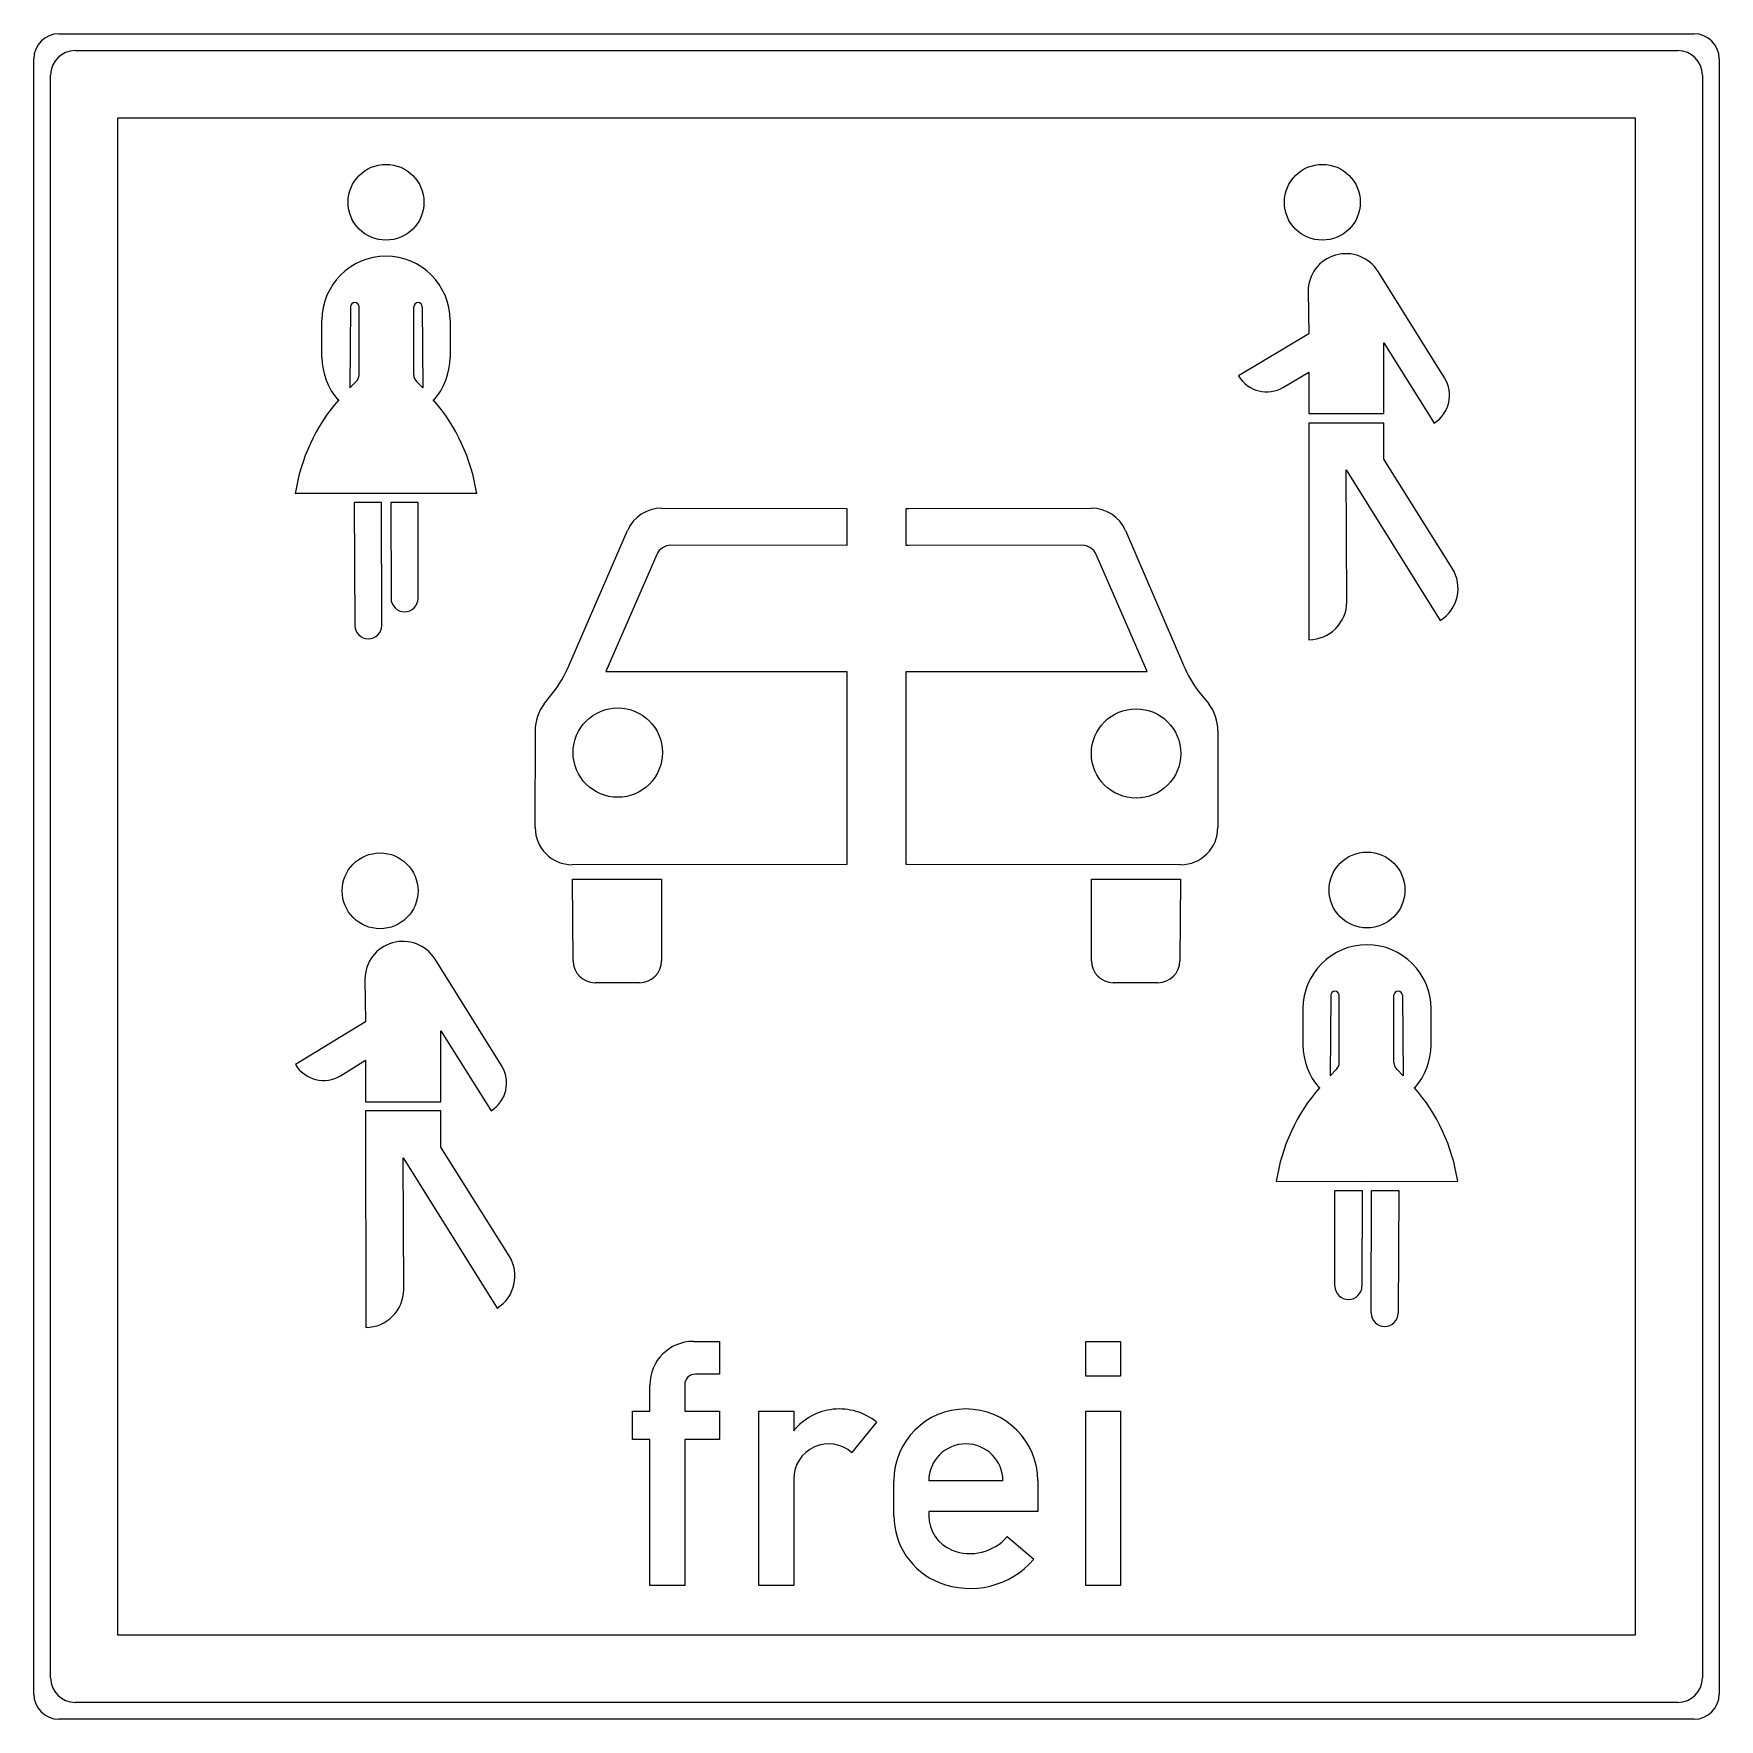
# Model space of a CAD drawing. Extents: x 0 to 100, y 0 to 100.
import ezdxf

# ---------------------------------------------------------------- set-up
doc = ezdxf.new("R2010")
doc.units = 0
doc.header["$LTSCALE"] = 25
doc.linetypes.add('AUSGEZOGEN', pattern=[0])
doc.layers.get('0').update_dxf_attribs({"linetype": 'AUSGEZOGEN'})

msp = doc.modelspace()

# ---------------------------------------------------------------- linework, layer by layer
for p, q in [((1.5, 100), (98.5, 100)), ((2.47, 99), (97.55, 99)), ((0, 1.5), (0, 98.5)), ((100, 98.5), (100, 1.5)), ((1, 2.45), (1, 97.55)), ((99, 97.55), (99, 2.45)), ((5, 95), (95, 95)), ((5, 5), (5, 95)), ((95, 95), (95, 5)), ((83.7, 79.58), (79.76, 85.89)), ((75.6, 84.7), (75.64, 82.19)), ((17.1, 80.8), (17.1, 83)), ((18.8, 83.8), (18.76, 78.99)), ((19.3, 79.75), (19.3, 83.8)), ((22.55, 79.75), (22.55, 83.8)), ((23.05, 83.8), (23.08, 78.99)), ((24.7, 83), (24.7, 80.8)), ((75.64, 82.19), (71.48, 79.7)), ((80.09, 77.46), (80.09, 81.66)), ((80.09, 81.66), (83.08, 76.9)), ((18.76, 78.99), (19.14, 79.36)), ((23.08, 78.99), (22.71, 79.36)), ((74.15, 79.03), (75.64, 79.92)), ((75.64, 79.92), (75.64, 77.46)), ((18.1, 78.28), (18.07, 78.26)), ((23.73, 78.26), (23.7, 78.28)), ((75.64, 77.46), (80.09, 77.46)), ((75.64, 76.9), (75.65, 64.05)), ((80.09, 76.9), (75.64, 76.9)), ((80.09, 74.76), (80.09, 76.9)), ((77.9, 66.3), (77.87, 74.12)), ((77.87, 74.12), (83.44, 65.19)), ((84.16, 68.29), (80.09, 74.76)), ((20.91, 72.73), (15.52, 72.72)), ((20.64, 72.19), (19.02, 72.19)), ((19.02, 72.19), (19.05, 64.9)), ((20.65, 64.9), (20.64, 72.19)), ((26.28, 72.72), (20.91, 72.73)), ((22.8, 72.19), (21.18, 72.19)), ((21.18, 72.19), (21.2, 66.5)), ((22.8, 66.5), (22.8, 72.19)), ((37.25, 71.85), (48.24, 71.83)), ((48.24, 71.83), (48.24, 69.63)), ((51.76, 71.83), (51.91, 71.83)), ((51.76, 69.63), (51.76, 71.83)), ((51.91, 71.83), (62.75, 71.85)), ((31.74, 62.5), (35.23, 70.53)), ((64.77, 70.53), (68.21, 62.53)), ((36.97, 69.11), (33.95, 62.16)), ((48.24, 69.63), (37.8, 69.65)), ((51.9, 69.63), (51.76, 69.63)), ((62.2, 69.65), (51.9, 69.63)), ((66.05, 62.16), (63.03, 69.11)), ((33.95, 62.16), (48.24, 62.16)), ((48.24, 62.16), (48.24, 50.72)), ((51.76, 50.72), (51.76, 62.16)), ((51.76, 62.16), (51.86, 62.16)), ((51.86, 62.16), (66.05, 62.16)), ((30.28, 60.24), (30.82, 60.91)), ((69.14, 60.93), (69.72, 60.24)), ((29.75, 52.9), (29.77, 58.64)), ((70.25, 58.65), (70.25, 52.9)), ((48.24, 50.72), (31.95, 50.7)), ((51.81, 50.72), (51.76, 50.72)), ((68.05, 50.7), (51.81, 50.72)), ((31.97, 49.84), (37.25, 49.84)), ((32, 45), (31.97, 49.84)), ((37.25, 49.84), (37.25, 45)), ((62.75, 49.84), (68.03, 49.84)), ((62.75, 45), (62.75, 49.84)), ((68.03, 49.84), (68, 45)), ((27.75, 38.78), (23.81, 45.09)), ((19.65, 43.9), (19.69, 41.38)), ((35.95, 43.7), (33.3, 43.7)), ((66.7, 43.7), (64.05, 43.7)), ((75.3, 42.15), (75.3, 40)), ((76.95, 42.95), (76.92, 38.17)), ((77.45, 38.95), (77.45, 42.95)), ((80.7, 38.95), (80.7, 42.95)), ((81.2, 42.95), (81.24, 38.17)), ((82.9, 40), (82.9, 42.15)), ((19.69, 41.38), (15.53, 38.85)), ((24.15, 36.64), (24.15, 40.84)), ((24.15, 40.84), (27.13, 36.1)), ((18.2, 38.18), (19.69, 39.1)), ((19.69, 39.1), (19.69, 36.64)), ((76.92, 38.17), (77.29, 38.56)), ((81.24, 38.17), (80.86, 38.56)), ((76.27, 37.46), (76.3, 37.48)), ((81.9, 37.48), (81.93, 37.46)), ((19.69, 36.64), (24.15, 36.64)), ((19.69, 36.09), (19.7, 23.25)), ((24.15, 36.09), (19.69, 36.09)), ((24.15, 33.94), (24.15, 36.09)), ((21.95, 25.5), (21.92, 33.3)), ((21.92, 33.3), (27.49, 24.39)), ((28.21, 27.49), (24.15, 33.94)), ((73.72, 31.92), (79.09, 31.91)), ((77.2, 31.37), (78.82, 31.37)), ((77.2, 25.7), (77.2, 31.37)), ((78.82, 31.37), (78.8, 25.7)), ((79.09, 31.91), (84.48, 31.92)), ((79.35, 24.1), (79.36, 31.37)), ((79.36, 31.37), (80.98, 31.37)), ((80.98, 31.37), (80.95, 24.1)), ((39.14, 22.42), (40.69, 22.42)), ((40.69, 22.42), (40.69, 20.48)), ((62.41, 20.35), (62.41, 22.42)), ((62.41, 22.42), (64.48, 22.42)), ((64.48, 22.42), (64.48, 20.35)), ((40.69, 20.48), (39.27, 20.48)), ((64.48, 20.35), (62.41, 20.35)), ((36.55, 18.28), (36.55, 19.83)), ((38.62, 19.83), (38.62, 18.28)), ((35.52, 16.6), (35.52, 18.28)), ((35.52, 18.28), (36.55, 18.28)), ((38.62, 18.28), (40.69, 18.28)), ((40.69, 18.28), (40.69, 16.6)), ((43.02, 7.94), (43.02, 18.28)), ((43.02, 18.28), (45.09, 18.28)), ((45.09, 18.28), (45.09, 17.11)), ((62.41, 7.94), (62.41, 18.28)), ((62.41, 18.28), (64.48, 18.28)), ((64.48, 18.28), (64.48, 7.94)), ((50, 17.63), (48.53, 15.82)), ((36.55, 16.6), (35.52, 16.6)), ((36.55, 7.94), (36.55, 16.6)), ((40.69, 16.6), (38.62, 16.6)), ((38.62, 16.6), (38.62, 7.94)), ((45.09, 14.27), (45.09, 7.94)), ((51.03, 12.08), (51.03, 14.14)), ((57.5, 14.14), (53.1, 14.14)), ((59.57, 14.14), (59.57, 12.33)), ((59.57, 12.33), (53.1, 12.33)), ((53.1, 12.33), (53.1, 12.08)), ((54.49, 10.03), (54.49, 10.03)), ((57.76, 10.84), (59.33, 9.49)), ((53.72, 8.11), (53.72, 8.11)), ((38.62, 7.94), (36.55, 7.94)), ((45.09, 7.94), (43.02, 7.94)), ((64.48, 7.94), (62.41, 7.94)), ((95, 5), (5, 5)), ((97.55, 1), (2.45, 1)), ((98.5, 0), (1.5, 0))]:
    msp.add_line(p, q)
for centre, radius in [((20.9, 90), 2.25), ((76.45, 90), 2.25), ((34.65, 57.35), 2.65), ((65.4, 57.3), 2.65), ((20.55, 49.15), 2.25), ((79.1, 49.2), 2.25)]:
    msp.add_circle(centre, radius)
for centre, radius, start, end in [((1.5, 98.5), 1.5, 90, 180), ((98.5, 98.5), 1.5, 0, 90), ((2.45, 97.55), 1.45, 90, 180), ((97.55, 97.55), 1.45, 0, 90), ((20.9, 83), 3.8, 0.005, 180), ((77.85, 84.7), 2.25, 32.005, 180), ((19.05, 83.8), 0.25, 0, 180), ((22.8, 83.8), 0.25, 0, 180), ((20.9, 80.8), 3.8, 180, 221.88), ((20.9, 80.8), 3.8, 318.12, 360), ((18.75, 79.75), 0.55, 314.55, 360), ((23.1, 79.75), 0.55, 180, 225.475), ((73.15, 80.7), 1.95, 210.96, 300.96), ((82.05, 78.55), 1.95, 302, 392), ((26.3, 71.1), 10.9, 138.78, 171.465), ((15.5, 71.1), 10.9, 8.535, 41.22), ((37.25, 69.65), 2.2, 90, 156.485), ((62.75, 69.65), 2.2, 23.52, 90), ((37.8, 68.75), 0.9, 90, 156.47), ((62.2, 68.75), 0.9, 23.495, 90), ((82.25, 67.1), 2.25, 302.01, 392), ((22, 66.5), 0.8, 180, 360), ((75.65, 66.3), 2.25, 270, 360), ((19.85, 64.9), 0.8, 180, 360), ((24.5, 65.65), 7.9, 323.13, 336.485), ((75.5, 65.7), 7.95, 203.53, 216.855), ((32.4, 58.65), 2.65, 143.115, 180), ((67.6, 58.65), 2.65, 0, 36.885), ((31.95, 52.9), 2.2, 180, 270), ((68.05, 52.9), 2.2, 269.995, 360), ((21.9, 43.9), 2.25, 32.005, 180), ((33.3, 45), 1.3, 180, 270), ((35.95, 45), 1.3, 270, 360), ((64.05, 45), 1.3, 180, 270), ((66.7, 45), 1.3, 270, 360), ((79.1, 42.15), 3.8, 0, 179.995), ((77.2, 42.95), 0.25, 0, 180), ((80.95, 42.95), 0.25, 0, 180), ((79.1, 40), 3.8, 180, 221.885), ((79.1, 40), 3.8, 318.12, 360), ((17.2, 39.85), 1.95, 210.955, 300.965), ((26.1, 37.75), 1.95, 302.005, 392), ((76.9, 38.95), 0.55, 314.525, 360), ((81.25, 38.95), 0.55, 180, 225.45), ((84.5, 30.3), 10.9, 138.78, 171.465), ((73.7, 30.3), 10.9, 8.535, 41.22), ((26.3, 26.3), 2.25, 302, 392), ((19.7, 25.5), 2.25, 270, 360), ((78, 25.7), 0.8, 180, 360), ((80.15, 24.1), 0.8, 180, 360), ((39.14, 19.83), 2.59, 90, 180), ((39.27, 19.83), 0.647, 90, 180), ((47.8, 14.92), 3.49, 50.9772, 141.0576), ((55.3, 14.14), 4.27, 0, 180), ((47.16, 14.27), 2.07, 48.3395, 180), ((55.3, 14.14), 2.2, 0, 180), ((55.3, 12.08), 4.27, 180, 248.1986), ((55.3, 12.08), 2.2, 180, 248.1986), ((55.56, 12.72), 2.89, 248.1986, 319.3608), ((55.56, 12.72), 4.96, 248.1986, 319.3608), ((2.45, 2.45), 1.45, 180, 270), ((97.55, 2.45), 1.45, 270, 360), ((1.5, 1.5), 1.5, 180, 270), ((98.5, 1.5), 1.5, 270, 360)]:
    msp.add_arc(centre, radius, start, end)

doc.saveas('drawing.dxf')
